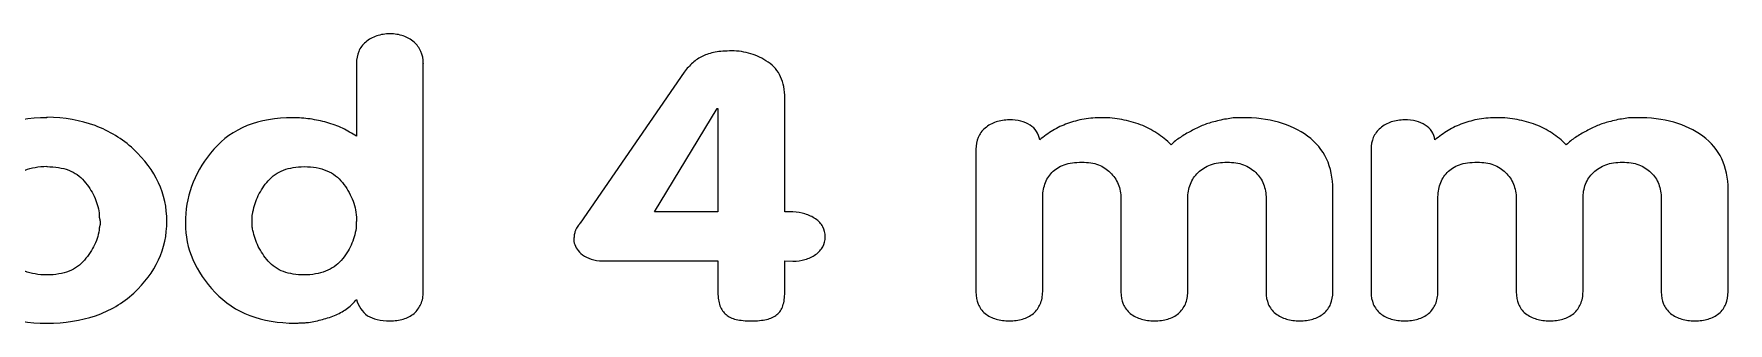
# Model space of a CAD drawing. Header units: millimetres. Extents: x -847 to 848, y -600 to 600.
# Drawn here: x 16.1 to 274.5, y -599.5 to -555.4 of the extents above; entities that cross this region are included whole.
import ezdxf

# ---------------------------------------------------------------- set-up
doc = ezdxf.new("R2010")
doc.units = ezdxf.units.MM
doc.header["$MEASUREMENT"] = 0

msp = doc.modelspace()

# ---------------------------------------------------------------- linework, layer by layer
at = {"color": 250, "lineweight": 5}
for points, knots in [([(75.4697, -559.8415), (75.4697, -559.8415), (75.4697, -594.7027), (75.4697, -594.7027), (75.4697, -594.7027), (75.4697, -595.4196), (75.3471, -596.0515), (75.1018, -596.5986), (75.1018, -596.5986), (74.8566, -597.1457), (74.5076, -597.6267), (74.0548, -598.0417), (74.0548, -598.0417), (73.5644, -598.419), (73.0173, -598.702), (72.4137, -598.8906), (72.4137, -598.8906), (71.81, -599.0792), (71.1309, -599.1736), (70.3763, -599.1736), (70.3763, -599.1736), (69.6595, -599.1736), (69.0181, -599.1075), (68.4522, -598.9755), (68.4522, -598.9755), (67.8862, -598.8434), (67.3958, -598.6454), (66.9807, -598.3813), (66.9807, -598.3813), (66.5657, -598.0794), (66.2167, -597.721), (65.9338, -597.306), (65.9338, -597.306), (65.6508, -596.891), (65.4339, -596.4194), (65.2829, -595.8912), (65.2829, -595.8912), (64.9057, -596.3816), (64.4529, -596.825), (63.9247, -597.2211), (63.9247, -597.2211), (63.3965, -597.6173), (62.8117, -597.9662), (62.1703, -598.2681), (62.1703, -598.2681), (61.4912, -598.5322), (60.8027, -598.7585), (60.1047, -598.9472), (60.1047, -598.9472), (59.4067, -599.1358), (58.6993, -599.2868), (57.9825, -599.3999), (57.9825, -599.3999), (57.907, -599.3999), (57.8221, -599.3999), (57.7278, -599.3999), (57.7278, -599.3999), (57.6335, -599.3999), (57.5486, -599.4188), (57.4731, -599.4565), (57.4731, -599.4565), (57.3977, -599.4565), (57.3128, -599.4565), (57.2185, -599.4565), (57.2185, -599.4565), (57.1241, -599.4565), (57.0204, -599.4565), (56.9072, -599.4565), (56.9072, -599.4565), (56.8317, -599.4565), (56.7469, -599.4565), (56.6525, -599.4565), (56.6525, -599.4565), (56.5582, -599.4565), (56.4733, -599.4754), (56.3979, -599.5131), (56.3979, -599.5131), (56.3224, -599.5131), (56.2469, -599.5131), (56.1715, -599.5131), (56.1715, -599.5131), (56.096, -599.5131), (56.0206, -599.5131), (55.9451, -599.5131), (55.9451, -599.5131), (53.3796, -599.5131), (51.0687, -599.1264), (49.0125, -598.353), (49.0125, -598.353), (46.9563, -597.5795), (45.1925, -596.4005), (43.7211, -594.8159), (43.7211, -594.8159), (42.2119, -593.2313), (41.0801, -591.5618), (40.3255, -589.8074), (40.3255, -589.8074), (39.5709, -588.0531), (39.1936, -586.2138), (39.1936, -584.2896), (39.1936, -584.2896), (39.1936, -584.2519), (39.1936, -584.2142), (39.1936, -584.1764), (39.1936, -584.1764), (39.1936, -584.1387), (39.1936, -584.101), (39.1936, -584.0633), (39.1936, -584.0633), (39.1936, -584.0633), (39.1936, -584.0444), (39.1936, -584.0067), (39.1936, -584.0067), (39.1936, -583.9689), (39.1936, -583.9312), (39.1936, -583.8935), (39.1936, -583.8935), (39.1936, -583.8558), (39.1936, -583.818), (39.1936, -583.7803), (39.1936, -583.7803), (39.1936, -583.7426), (39.1936, -583.7048), (39.1936, -583.6671), (39.1936, -583.6671), (39.1936, -583.6671), (39.1936, -583.6482), (39.1936, -583.6105), (39.1936, -583.6105), (39.1936, -583.5728), (39.1936, -583.5351), (39.1936, -583.4973), (39.1936, -583.4973), (39.2691, -581.5732), (39.6652, -579.7339), (40.3821, -577.9795), (40.3821, -577.9795), (41.0989, -576.2251), (42.1553, -574.5557), (43.5513, -572.9711), (43.5513, -572.9711), (44.9095, -571.3865), (46.5979, -570.1886), (48.6163, -569.3774), (48.6163, -569.3774), (50.6348, -568.5662), (52.9646, -568.1607), (55.6056, -568.1607), (55.6056, -568.1607), (56.4733, -568.1607), (57.3411, -568.2267), (58.2088, -568.3587), (58.2088, -568.3587), (59.0766, -568.4908), (59.9255, -568.67), (60.7555, -568.8964), (60.7555, -568.8964), (61.6233, -569.1227), (62.425, -569.4151), (63.1607, -569.7736), (63.1607, -569.7736), (63.8964, -570.132), (64.6038, -570.5376), (65.2829, -570.9903), (65.2829, -570.9903), (65.2829, -570.9903), (65.2829, -559.8415), (65.2829, -559.8415), (65.2829, -559.8415), (65.2829, -559.2001), (65.3961, -558.6059), (65.6225, -558.0588), (65.6225, -558.0588), (65.8489, -557.5118), (66.2073, -557.0307), (66.6978, -556.6157), (66.6978, -556.6157), (67.1882, -556.2007), (67.7447, -555.8894), (68.3673, -555.6819), (68.3673, -555.6819), (68.9898, -555.4744), (69.6595, -555.3707), (70.3763, -555.3707), (70.3763, -555.3707), (71.1309, -555.3707), (71.81, -555.4744), (72.4137, -555.6819), (72.4137, -555.6819), (73.0173, -555.8894), (73.5644, -556.2007), (74.0548, -556.6157), (74.0548, -556.6157), (74.5076, -557.0307), (74.8566, -557.5118), (75.1018, -558.0588), (75.1018, -558.0588), (75.3471, -558.6059), (75.4697, -559.219), (75.4697, -559.8981), (75.4697, -559.8981), (75.4697, -559.8981), (75.4697, -559.8415), (75.4697, -559.8415)], [0, 0, 0, 0, 0.01960784, 0.01960784, 0.01960784, 0.01960784, 0.03921569, 0.03921569, 0.03921569, 0.03921569, 0.05882353, 0.05882353, 0.05882353, 0.05882353, 0.07843137, 0.07843137, 0.07843137, 0.07843137, 0.09803922, 0.09803922, 0.09803922, 0.09803922, 0.11764706, 0.11764706, 0.11764706, 0.11764706, 0.1372549, 0.1372549, 0.1372549, 0.1372549, 0.15686275, 0.15686275, 0.15686275, 0.15686275, 0.17647059, 0.17647059, 0.17647059, 0.17647059, 0.19607843, 0.19607843, 0.19607843, 0.19607843, 0.21568627, 0.21568627, 0.21568627, 0.21568627, 0.23529412, 0.23529412, 0.23529412, 0.23529412, 0.25490196, 0.25490196, 0.25490196, 0.25490196, 0.2745098, 0.2745098, 0.2745098, 0.2745098, 0.29411765, 0.29411765, 0.29411765, 0.29411765, 0.31372549, 0.31372549, 0.31372549, 0.31372549, 0.33333333, 0.33333333, 0.33333333, 0.33333333, 0.35294118, 0.35294118, 0.35294118, 0.35294118, 0.37254902, 0.37254902, 0.37254902, 0.37254902, 0.39215686, 0.39215686, 0.39215686, 0.39215686, 0.41176471, 0.41176471, 0.41176471, 0.41176471, 0.43137255, 0.43137255, 0.43137255, 0.43137255, 0.45098039, 0.45098039, 0.45098039, 0.45098039, 0.47058824, 0.47058824, 0.47058824, 0.47058824, 0.49019608, 0.49019608, 0.49019608, 0.49019608, 0.50980392, 0.50980392, 0.50980392, 0.50980392, 0.52941176, 0.52941176, 0.52941176, 0.52941176, 0.54901961, 0.54901961, 0.54901961, 0.54901961, 0.56862745, 0.56862745, 0.56862745, 0.56862745, 0.58823529, 0.58823529, 0.58823529, 0.58823529, 0.60784314, 0.60784314, 0.60784314, 0.60784314, 0.62745098, 0.62745098, 0.62745098, 0.62745098, 0.64705882, 0.64705882, 0.64705882, 0.64705882, 0.66666667, 0.66666667, 0.66666667, 0.66666667, 0.68627451, 0.68627451, 0.68627451, 0.68627451, 0.70588235, 0.70588235, 0.70588235, 0.70588235, 0.7254902, 0.7254902, 0.7254902, 0.7254902, 0.74509804, 0.74509804, 0.74509804, 0.74509804, 0.76470588, 0.76470588, 0.76470588, 0.76470588, 0.78431373, 0.78431373, 0.78431373, 0.78431373, 0.80392157, 0.80392157, 0.80392157, 0.80392157, 0.82352941, 0.82352941, 0.82352941, 0.82352941, 0.84313725, 0.84313725, 0.84313725, 0.84313725, 0.8627451, 0.8627451, 0.8627451, 0.8627451, 0.88235294, 0.88235294, 0.88235294, 0.88235294, 0.90196078, 0.90196078, 0.90196078, 0.90196078, 0.92156863, 0.92156863, 0.92156863, 0.92156863, 0.94117647, 0.94117647, 0.94117647, 0.94117647, 0.96078431, 0.96078431, 0.96078431, 0.96078431, 0.98039216, 0.98039216, 0.98039216, 0.98039216, 1, 1, 1, 1]), ([(120.4044, -590.0055), (120.4044, -590.0055), (103.3699, -590.0055), (103.3699, -590.0055), (103.3699, -590.0055), (102.6531, -590.0432), (102.0211, -589.9961), (101.4741, -589.864), (101.4741, -589.864), (100.927, -589.732), (100.446, -589.5339), (100.031, -589.2698), (100.031, -589.2698), (99.6537, -589.0057), (99.3424, -588.7322), (99.0972, -588.4492), (99.0972, -588.4492), (98.8519, -588.1662), (98.6727, -587.855), (98.5595, -587.5154), (98.5595, -587.5154), (98.5218, -587.44), (98.4935, -587.3739), (98.4747, -587.3174), (98.4747, -587.3174), (98.4558, -587.2608), (98.4464, -587.1947), (98.4464, -587.1193), (98.4464, -587.1193), (98.4464, -587.0815), (98.4464, -587.0438), (98.4464, -587.0061), (98.4464, -587.0061), (98.4464, -586.9684), (98.4464, -586.9306), (98.4464, -586.8929), (98.4464, -586.8929), (98.4464, -586.8929), (98.4464, -586.874), (98.4464, -586.8363), (98.4464, -586.8363), (98.4464, -586.7986), (98.4464, -586.7609), (98.4464, -586.7231), (98.4464, -586.7231), (98.4464, -586.4968), (98.4652, -586.2704), (98.503, -586.044), (98.503, -586.044), (98.5407, -585.8176), (98.5784, -585.629), (98.6161, -585.4781), (98.6161, -585.4781), (98.6539, -585.4026), (98.6822, -585.346), (98.701, -585.3083), (98.701, -585.3083), (98.7199, -585.2706), (98.7482, -585.214), (98.7859, -585.1385), (98.7859, -585.1385), (98.8236, -585.0631), (98.8708, -584.9687), (98.9274, -584.8556), (98.9274, -584.8556), (98.984, -584.7424), (99.05, -584.6481), (99.1255, -584.5726), (99.1255, -584.5726), (99.1255, -584.5726), (99.1443, -584.5537), (99.1821, -584.516), (99.1821, -584.516), (99.2198, -584.4783), (99.2575, -584.4405), (99.2953, -584.4028), (99.2953, -584.4028), (99.2953, -584.3651), (99.3047, -584.3368), (99.3235, -584.3179), (99.3235, -584.3179), (99.3424, -584.2991), (99.3707, -584.2708), (99.4084, -584.233), (99.4084, -584.233), (99.4084, -584.233), (115.2544, -561.1997), (115.2544, -561.1997), (115.2544, -561.1997), (115.6695, -560.6715), (116.1033, -560.1999), (116.5561, -559.7849), (116.5561, -559.7849), (117.0088, -559.3699), (117.5182, -559.0303), (118.0841, -558.7662), (118.0841, -558.7662), (118.6123, -558.5021), (119.2442, -558.3041), (119.98, -558.172), (119.98, -558.172), (120.7157, -558.04), (121.5551, -557.9739), (122.4983, -557.9739), (122.4983, -557.9739), (123.517, -557.9739), (124.4885, -558.1154), (125.4129, -558.3984), (125.4129, -558.3984), (126.3372, -558.6813), (127.2144, -559.1058), (128.0444, -559.6717), (128.0444, -559.6717), (128.9122, -560.2376), (129.5536, -560.9828), (129.9686, -561.9071), (129.9686, -561.9071), (130.3836, -562.8315), (130.5911, -563.9351), (130.5911, -565.2178), (130.5911, -565.2178), (130.5911, -565.2178), (130.5911, -582.5353), (130.5911, -582.5353), (130.5911, -582.5353), (130.5911, -582.5353), (131.8362, -582.5353), (131.8362, -582.5353), (131.8362, -582.5353), (132.4776, -582.573), (133.0906, -582.6767), (133.6754, -582.8465), (133.6754, -582.8465), (134.2602, -583.0163), (134.7979, -583.271), (135.2883, -583.6105), (135.2883, -583.6105), (135.7788, -583.9501), (136.1467, -584.3462), (136.3919, -584.799), (136.3919, -584.799), (136.6371, -585.2517), (136.7598, -585.761), (136.7598, -586.327), (136.7598, -586.327), (136.7598, -586.8929), (136.6371, -587.4022), (136.3919, -587.855), (136.3919, -587.855), (136.1467, -588.3077), (135.7788, -588.7039), (135.2883, -589.0434), (135.2883, -589.0434), (134.7979, -589.383), (134.2602, -589.6377), (133.6754, -589.8074), (133.6754, -589.8074), (133.0906, -589.9772), (132.4776, -590.0621), (131.8362, -590.0621), (131.8362, -590.0621), (131.8362, -590.0621), (130.5911, -590.0055), (130.5911, -590.0055), (130.5911, -590.0055), (130.5911, -590.0055), (130.5911, -594.8159), (130.5911, -594.8159), (130.5911, -594.8159), (130.5911, -595.6082), (130.4968, -596.2873), (130.3082, -596.8533), (130.3082, -596.8533), (130.1195, -597.4192), (129.8177, -597.8719), (129.4027, -598.2115), (129.4027, -598.2115), (128.9877, -598.551), (128.4595, -598.7963), (127.8181, -598.9472), (127.8181, -598.9472), (127.1767, -599.0981), (126.4033, -599.1736), (125.4978, -599.1736), (125.4978, -599.1736), (124.5923, -599.1736), (123.8188, -599.0981), (123.1775, -598.9472), (123.1775, -598.9472), (122.5361, -598.7963), (122.0267, -598.551), (121.6494, -598.2115), (121.6494, -598.2115), (121.2344, -597.8719), (120.9232, -597.4192), (120.7157, -596.8533), (120.7157, -596.8533), (120.5082, -596.2873), (120.4044, -595.6271), (120.4044, -594.8725), (120.4044, -594.8725), (120.4044, -594.8725), (120.4044, -590.0055), (120.4044, -590.0055), (120.4044, -590.0055), (120.4044, -590.0055), (120.4044, -590.0055), (120.4044, -590.0055)], [0, 0, 0, 0, 0.01923077, 0.01923077, 0.01923077, 0.01923077, 0.03846154, 0.03846154, 0.03846154, 0.03846154, 0.05769231, 0.05769231, 0.05769231, 0.05769231, 0.07692308, 0.07692308, 0.07692308, 0.07692308, 0.09615385, 0.09615385, 0.09615385, 0.09615385, 0.11538462, 0.11538462, 0.11538462, 0.11538462, 0.13461538, 0.13461538, 0.13461538, 0.13461538, 0.15384615, 0.15384615, 0.15384615, 0.15384615, 0.17307692, 0.17307692, 0.17307692, 0.17307692, 0.19230769, 0.19230769, 0.19230769, 0.19230769, 0.21153846, 0.21153846, 0.21153846, 0.21153846, 0.23076923, 0.23076923, 0.23076923, 0.23076923, 0.25, 0.25, 0.25, 0.25, 0.26923077, 0.26923077, 0.26923077, 0.26923077, 0.28846154, 0.28846154, 0.28846154, 0.28846154, 0.30769231, 0.30769231, 0.30769231, 0.30769231, 0.32692308, 0.32692308, 0.32692308, 0.32692308, 0.34615385, 0.34615385, 0.34615385, 0.34615385, 0.36538462, 0.36538462, 0.36538462, 0.36538462, 0.38461538, 0.38461538, 0.38461538, 0.38461538, 0.40384615, 0.40384615, 0.40384615, 0.40384615, 0.42307692, 0.42307692, 0.42307692, 0.42307692, 0.44230769, 0.44230769, 0.44230769, 0.44230769, 0.46153846, 0.46153846, 0.46153846, 0.46153846, 0.48076923, 0.48076923, 0.48076923, 0.48076923, 0.5, 0.5, 0.5, 0.5, 0.51923077, 0.51923077, 0.51923077, 0.51923077, 0.53846154, 0.53846154, 0.53846154, 0.53846154, 0.55769231, 0.55769231, 0.55769231, 0.55769231, 0.57692308, 0.57692308, 0.57692308, 0.57692308, 0.59615385, 0.59615385, 0.59615385, 0.59615385, 0.61538462, 0.61538462, 0.61538462, 0.61538462, 0.63461538, 0.63461538, 0.63461538, 0.63461538, 0.65384615, 0.65384615, 0.65384615, 0.65384615, 0.67307692, 0.67307692, 0.67307692, 0.67307692, 0.69230769, 0.69230769, 0.69230769, 0.69230769, 0.71153846, 0.71153846, 0.71153846, 0.71153846, 0.73076923, 0.73076923, 0.73076923, 0.73076923, 0.75, 0.75, 0.75, 0.75, 0.76923077, 0.76923077, 0.76923077, 0.76923077, 0.78846154, 0.78846154, 0.78846154, 0.78846154, 0.80769231, 0.80769231, 0.80769231, 0.80769231, 0.82692308, 0.82692308, 0.82692308, 0.82692308, 0.84615385, 0.84615385, 0.84615385, 0.84615385, 0.86538462, 0.86538462, 0.86538462, 0.86538462, 0.88461538, 0.88461538, 0.88461538, 0.88461538, 0.90384615, 0.90384615, 0.90384615, 0.90384615, 0.92307692, 0.92307692, 0.92307692, 0.92307692, 0.94230769, 0.94230769, 0.94230769, 0.94230769, 0.96153846, 0.96153846, 0.96153846, 0.96153846, 0.98076923, 0.98076923, 0.98076923, 0.98076923, 1, 1, 1, 1]), ([(18.0844, -568.1041), (20.7632, -568.1418), (23.2061, -568.5662), (25.4132, -569.3774), (25.4132, -569.3774), (27.6203, -570.1886), (29.5728, -571.3865), (31.2706, -572.9711), (31.2706, -572.9711), (32.9684, -574.5557), (34.2417, -576.2629), (35.0906, -578.0927), (35.0906, -578.0927), (35.9395, -579.9225), (36.3639, -581.875), (36.3639, -583.9501), (36.3639, -583.9501), (36.3639, -586.0629), (35.9395, -588.0342), (35.0906, -589.864), (35.0906, -589.864), (34.2417, -591.6939), (32.9872, -593.3822), (31.3272, -594.9291), (31.3272, -594.9291), (29.6294, -596.476), (27.6769, -597.6267), (25.4698, -598.3813), (25.4698, -598.3813), (23.2627, -599.1358), (20.8009, -599.5131), (18.0844, -599.5131), (18.0844, -599.5131), (15.3302, -599.5131), (12.8496, -599.1358), (10.6425, -598.3813), (10.6425, -598.3813), (8.4353, -597.6267), (6.5018, -596.476), (4.8417, -594.9291), (4.8417, -594.9291), (3.1439, -593.3822), (1.8894, -591.6939), (1.0783, -589.864), (1.0783, -589.864), (0.2671, -588.0342), (-0.1385, -586.0629), (-0.1385, -583.9501), (-0.1385, -583.9501), (-0.1385, -581.875), (0.286, -579.9225), (1.1349, -578.0927), (1.1349, -578.0927), (1.9838, -576.2629), (3.2571, -574.5557), (4.9549, -572.9711), (4.9549, -572.9711), (6.6527, -571.3865), (8.5957, -570.1886), (10.784, -569.3774), (10.784, -569.3774), (12.9722, -568.5662), (15.4057, -568.1607), (18.0844, -568.1607), (18.0844, -568.1607), (18.0844, -568.1607), (18.0844, -568.1041), (18.0844, -568.1041)], [0, 0, 0, 0, 0.05882353, 0.05882353, 0.05882353, 0.05882353, 0.11764706, 0.11764706, 0.11764706, 0.11764706, 0.17647059, 0.17647059, 0.17647059, 0.17647059, 0.23529412, 0.23529412, 0.23529412, 0.23529412, 0.29411765, 0.29411765, 0.29411765, 0.29411765, 0.35294118, 0.35294118, 0.35294118, 0.35294118, 0.41176471, 0.41176471, 0.41176471, 0.41176471, 0.47058824, 0.47058824, 0.47058824, 0.47058824, 0.52941176, 0.52941176, 0.52941176, 0.52941176, 0.58823529, 0.58823529, 0.58823529, 0.58823529, 0.64705882, 0.64705882, 0.64705882, 0.64705882, 0.70588235, 0.70588235, 0.70588235, 0.70588235, 0.76470588, 0.76470588, 0.76470588, 0.76470588, 0.82352941, 0.82352941, 0.82352941, 0.82352941, 0.88235294, 0.88235294, 0.88235294, 0.88235294, 0.94117647, 0.94117647, 0.94117647, 0.94117647, 1, 1, 1, 1]), ([(120.4044, -582.5353), (120.4044, -582.5353), (120.4044, -566.7458), (120.4044, -566.7458), (120.4044, -566.7458), (120.4044, -566.7458), (120.2912, -566.7458), (120.2912, -566.7458), (120.2912, -566.7458), (120.2912, -566.7458), (110.727, -582.5353), (110.727, -582.5353), (110.727, -582.5353), (110.727, -582.5353), (120.4044, -582.5353), (120.4044, -582.5353), (120.4044, -582.5353), (120.4044, -582.5353), (120.4044, -582.5353), (120.4044, -582.5353)], [0, 0, 0, 0, 0.2, 0.2, 0.2, 0.2, 0.4, 0.4, 0.4, 0.4, 0.6, 0.6, 0.6, 0.6, 0.8, 0.8, 0.8, 0.8, 1, 1, 1, 1]), ([(159.7364, -594.7027), (159.7364, -594.7027), (159.7364, -572.9711), (159.7364, -572.9711), (159.7364, -572.9711), (159.7364, -572.3297), (159.8496, -571.7354), (160.076, -571.1884), (160.076, -571.1884), (160.3024, -570.6413), (160.6608, -570.1603), (161.1513, -569.7453), (161.1513, -569.7453), (161.6417, -569.3302), (162.1982, -569.019), (162.8208, -568.8115), (162.8208, -568.8115), (163.4433, -568.604), (164.113, -568.5002), (164.8298, -568.5002), (164.8298, -568.5002), (165.4712, -568.5002), (166.056, -568.5662), (166.5842, -568.6983), (166.5842, -568.6983), (167.1124, -568.8303), (167.584, -569.0284), (167.999, -569.2925), (167.999, -569.2925), (168.414, -569.5566), (168.7441, -569.8773), (168.9894, -570.2546), (168.9894, -570.2546), (169.2346, -570.6319), (169.395, -571.0658), (169.4704, -571.5562), (169.4704, -571.5562), (170.1118, -571.028), (170.7815, -570.547), (171.4795, -570.1131), (171.4795, -570.1131), (172.1774, -569.6792), (172.9226, -569.3302), (173.7149, -569.0661), (173.7149, -569.0661), (174.5072, -568.7643), (175.3466, -568.5379), (176.2333, -568.387), (176.2333, -568.387), (177.1199, -568.2361), (178.0348, -568.1607), (178.978, -568.1607), (178.978, -568.1607), (180.0344, -568.1607), (181.0437, -568.255), (182.0057, -568.4436), (182.0057, -568.4436), (182.9678, -568.6323), (183.9205, -568.8964), (184.8637, -569.2359), (184.8637, -569.2359), (185.7314, -569.5755), (186.552, -569.9999), (187.3255, -570.5093), (187.3255, -570.5093), (188.0989, -571.0186), (188.8252, -571.6128), (189.5043, -572.2919), (189.5043, -572.2919), (189.9193, -571.8769), (190.3909, -571.4996), (190.9191, -571.1601), (190.9191, -571.1601), (191.4473, -570.8205), (191.9944, -570.4998), (192.5603, -570.198), (192.5603, -570.198), (193.1262, -569.8962), (193.6922, -569.6226), (194.2581, -569.3774), (194.2581, -569.3774), (194.824, -569.1322), (195.4088, -568.9341), (196.0125, -568.7832), (196.0125, -568.7832), (196.3898, -568.7077), (196.7576, -568.6228), (197.116, -568.5285), (197.116, -568.5285), (197.4745, -568.4342), (197.8423, -568.3682), (198.2196, -568.3304), (198.2196, -568.3304), (198.5592, -568.255), (198.8987, -568.2078), (199.2383, -568.189), (199.2383, -568.189), (199.5778, -568.1701), (199.9174, -568.1607), (200.257, -568.1607), (200.257, -568.1607), (202.332, -568.1607), (204.209, -568.3965), (205.8879, -568.8681), (205.8879, -568.8681), (207.5669, -569.3397), (209.0477, -570.0471), (210.3305, -570.9903), (210.3305, -570.9903), (211.6133, -571.9335), (212.5753, -573.0842), (213.2167, -574.4425), (213.2167, -574.4425), (213.8581, -575.8007), (214.1788, -577.3664), (214.1788, -579.1397), (214.1788, -579.1397), (214.1788, -579.1397), (214.1788, -594.7027), (214.1788, -594.7027), (214.1788, -594.7027), (214.1788, -595.4196), (214.0656, -596.0515), (213.8393, -596.5986), (213.8393, -596.5986), (213.6129, -597.1457), (213.2545, -597.6267), (212.764, -598.0417), (212.764, -598.0417), (212.2735, -598.419), (211.7264, -598.702), (211.1228, -598.8906), (211.1228, -598.8906), (210.5191, -599.0792), (209.84, -599.1736), (209.0854, -599.1736), (209.0854, -599.1736), (208.3686, -599.1736), (207.7084, -599.0792), (207.1047, -598.8906), (207.1047, -598.8906), (206.501, -598.702), (205.9351, -598.419), (205.4069, -598.0417), (205.4069, -598.0417), (204.9164, -597.6267), (204.558, -597.1457), (204.3316, -596.5986), (204.3316, -596.5986), (204.1053, -596.0515), (203.9921, -595.4384), (203.9921, -594.7593), (203.9921, -594.7593), (203.9921, -594.7593), (203.9921, -580.4979), (203.9921, -580.4979), (203.9921, -580.4979), (203.9921, -579.7056), (203.86, -578.9699), (203.5959, -578.2908), (203.5959, -578.2908), (203.3318, -577.6117), (202.9357, -577.0269), (202.4075, -576.5364), (202.4075, -576.5364), (201.8793, -576.0082), (201.2568, -575.6121), (200.5399, -575.348), (200.5399, -575.348), (199.8231, -575.0839), (198.993, -574.9518), (198.0498, -574.9518), (198.0498, -574.9518), (197.1066, -574.9518), (196.2672, -575.0839), (195.5314, -575.348), (195.5314, -575.348), (194.7957, -575.6121), (194.1638, -576.0082), (193.6356, -576.5364), (193.6356, -576.5364), (193.1074, -577.0269), (192.7112, -577.6117), (192.4471, -578.2908), (192.4471, -578.2908), (192.183, -578.9699), (192.051, -579.7245), (192.051, -580.5545), (192.051, -580.5545), (192.051, -580.5545), (192.051, -594.7027), (192.051, -594.7027), (192.051, -594.7027), (192.051, -595.4196), (191.9284, -596.0515), (191.6831, -596.5986), (191.6831, -596.5986), (191.4379, -597.1457), (191.0889, -597.6267), (190.6362, -598.0417), (190.6362, -598.0417), (190.1457, -598.419), (189.5986, -598.702), (188.995, -598.8906), (188.995, -598.8906), (188.3913, -599.0792), (187.7122, -599.1736), (186.9576, -599.1736), (186.9576, -599.1736), (186.2408, -599.1736), (185.5805, -599.0792), (184.9769, -598.8906), (184.9769, -598.8906), (184.3732, -598.702), (183.8073, -598.419), (183.2791, -598.0417), (183.2791, -598.0417), (182.7886, -597.6267), (182.4302, -597.1457), (182.2038, -596.5986), (182.2038, -596.5986), (181.9774, -596.0515), (181.8643, -595.4384), (181.8643, -594.7593), (181.8643, -594.7593), (181.8643, -594.7593), (181.8643, -580.4979), (181.8643, -580.4979), (181.8643, -580.4979), (181.8643, -579.7056), (181.7228, -578.9699), (181.4398, -578.2908), (181.4398, -578.2908), (181.1569, -577.6117), (180.7513, -577.0269), (180.2231, -576.5364), (180.2231, -576.5364), (179.7326, -576.0082), (179.1289, -575.6121), (178.4121, -575.348), (178.4121, -575.348), (177.6953, -575.0839), (176.8652, -574.9518), (175.922, -574.9518), (175.922, -574.9518), (174.8656, -574.9518), (173.9601, -575.0839), (173.2055, -575.348), (173.2055, -575.348), (172.451, -575.6121), (171.8285, -576.0082), (171.338, -576.5364), (171.338, -576.5364), (170.8475, -577.0269), (170.4891, -577.6117), (170.2627, -578.2908), (170.2627, -578.2908), (170.0363, -578.9699), (169.9232, -579.7245), (169.9232, -580.5545), (169.9232, -580.5545), (169.9232, -580.5545), (169.9232, -594.7027), (169.9232, -594.7027), (169.9232, -594.7027), (169.9232, -595.4196), (169.8005, -596.0515), (169.5553, -596.5986), (169.5553, -596.5986), (169.3101, -597.1457), (168.9611, -597.6267), (168.5083, -598.0417), (168.5083, -598.0417), (168.0179, -598.419), (167.4708, -598.702), (166.8671, -598.8906), (166.8671, -598.8906), (166.2635, -599.0792), (165.5844, -599.1736), (164.8298, -599.1736), (164.8298, -599.1736), (164.113, -599.1736), (163.4433, -599.0792), (162.8208, -598.8906), (162.8208, -598.8906), (162.1982, -598.702), (161.6417, -598.419), (161.1513, -598.0417), (161.1513, -598.0417), (160.6608, -597.6267), (160.3024, -597.1457), (160.076, -596.5986), (160.076, -596.5986), (159.8496, -596.0515), (159.7364, -595.4384), (159.7364, -594.7593), (159.7364, -594.7593), (159.7364, -594.7593), (159.7364, -594.7027), (159.7364, -594.7027)], [0, 0, 0, 0, 0.01333333, 0.01333333, 0.01333333, 0.01333333, 0.02666667, 0.02666667, 0.02666667, 0.02666667, 0.04, 0.04, 0.04, 0.04, 0.05333333, 0.05333333, 0.05333333, 0.05333333, 0.06666667, 0.06666667, 0.06666667, 0.06666667, 0.08, 0.08, 0.08, 0.08, 0.09333333, 0.09333333, 0.09333333, 0.09333333, 0.10666667, 0.10666667, 0.10666667, 0.10666667, 0.12, 0.12, 0.12, 0.12, 0.13333333, 0.13333333, 0.13333333, 0.13333333, 0.14666667, 0.14666667, 0.14666667, 0.14666667, 0.16, 0.16, 0.16, 0.16, 0.17333333, 0.17333333, 0.17333333, 0.17333333, 0.18666667, 0.18666667, 0.18666667, 0.18666667, 0.2, 0.2, 0.2, 0.2, 0.21333333, 0.21333333, 0.21333333, 0.21333333, 0.22666667, 0.22666667, 0.22666667, 0.22666667, 0.24, 0.24, 0.24, 0.24, 0.25333333, 0.25333333, 0.25333333, 0.25333333, 0.26666667, 0.26666667, 0.26666667, 0.26666667, 0.28, 0.28, 0.28, 0.28, 0.29333333, 0.29333333, 0.29333333, 0.29333333, 0.30666667, 0.30666667, 0.30666667, 0.30666667, 0.32, 0.32, 0.32, 0.32, 0.33333333, 0.33333333, 0.33333333, 0.33333333, 0.34666667, 0.34666667, 0.34666667, 0.34666667, 0.36, 0.36, 0.36, 0.36, 0.37333333, 0.37333333, 0.37333333, 0.37333333, 0.38666667, 0.38666667, 0.38666667, 0.38666667, 0.4, 0.4, 0.4, 0.4, 0.41333333, 0.41333333, 0.41333333, 0.41333333, 0.42666667, 0.42666667, 0.42666667, 0.42666667, 0.44, 0.44, 0.44, 0.44, 0.45333333, 0.45333333, 0.45333333, 0.45333333, 0.46666667, 0.46666667, 0.46666667, 0.46666667, 0.48, 0.48, 0.48, 0.48, 0.49333333, 0.49333333, 0.49333333, 0.49333333, 0.50666667, 0.50666667, 0.50666667, 0.50666667, 0.52, 0.52, 0.52, 0.52, 0.53333333, 0.53333333, 0.53333333, 0.53333333, 0.54666667, 0.54666667, 0.54666667, 0.54666667, 0.56, 0.56, 0.56, 0.56, 0.57333333, 0.57333333, 0.57333333, 0.57333333, 0.58666667, 0.58666667, 0.58666667, 0.58666667, 0.6, 0.6, 0.6, 0.6, 0.61333333, 0.61333333, 0.61333333, 0.61333333, 0.62666667, 0.62666667, 0.62666667, 0.62666667, 0.64, 0.64, 0.64, 0.64, 0.65333333, 0.65333333, 0.65333333, 0.65333333, 0.66666667, 0.66666667, 0.66666667, 0.66666667, 0.68, 0.68, 0.68, 0.68, 0.69333333, 0.69333333, 0.69333333, 0.69333333, 0.70666667, 0.70666667, 0.70666667, 0.70666667, 0.72, 0.72, 0.72, 0.72, 0.73333333, 0.73333333, 0.73333333, 0.73333333, 0.74666667, 0.74666667, 0.74666667, 0.74666667, 0.76, 0.76, 0.76, 0.76, 0.77333333, 0.77333333, 0.77333333, 0.77333333, 0.78666667, 0.78666667, 0.78666667, 0.78666667, 0.8, 0.8, 0.8, 0.8, 0.81333333, 0.81333333, 0.81333333, 0.81333333, 0.82666667, 0.82666667, 0.82666667, 0.82666667, 0.84, 0.84, 0.84, 0.84, 0.85333333, 0.85333333, 0.85333333, 0.85333333, 0.86666667, 0.86666667, 0.86666667, 0.86666667, 0.88, 0.88, 0.88, 0.88, 0.89333333, 0.89333333, 0.89333333, 0.89333333, 0.90666667, 0.90666667, 0.90666667, 0.90666667, 0.92, 0.92, 0.92, 0.92, 0.93333333, 0.93333333, 0.93333333, 0.93333333, 0.94666667, 0.94666667, 0.94666667, 0.94666667, 0.96, 0.96, 0.96, 0.96, 0.97333333, 0.97333333, 0.97333333, 0.97333333, 0.98666667, 0.98666667, 0.98666667, 0.98666667, 1, 1, 1, 1]), ([(220.0078, -594.7027), (220.0078, -594.7027), (220.0078, -572.9711), (220.0078, -572.9711), (220.0078, -572.9711), (220.0078, -572.3297), (220.121, -571.7354), (220.3474, -571.1884), (220.3474, -571.1884), (220.5738, -570.6413), (220.9322, -570.1603), (221.4227, -569.7453), (221.4227, -569.7453), (221.9131, -569.3302), (222.4696, -569.019), (223.0922, -568.8115), (223.0922, -568.8115), (223.7147, -568.604), (224.3844, -568.5002), (225.1012, -568.5002), (225.1012, -568.5002), (225.7426, -568.5002), (226.3274, -568.5662), (226.8556, -568.6983), (226.8556, -568.6983), (227.3838, -568.8303), (227.8554, -569.0284), (228.2704, -569.2925), (228.2704, -569.2925), (228.6854, -569.5566), (229.0155, -569.8773), (229.2608, -570.2546), (229.2608, -570.2546), (229.506, -570.6319), (229.6664, -571.0658), (229.7418, -571.5562), (229.7418, -571.5562), (230.3832, -571.028), (231.0529, -570.547), (231.7509, -570.1131), (231.7509, -570.1131), (232.4488, -569.6792), (233.194, -569.3302), (233.9863, -569.0661), (233.9863, -569.0661), (234.7786, -568.7643), (235.618, -568.5379), (236.5047, -568.387), (236.5047, -568.387), (237.3913, -568.2361), (238.3062, -568.1607), (239.2494, -568.1607), (239.2494, -568.1607), (240.3058, -568.1607), (241.3151, -568.255), (242.2771, -568.4436), (242.2771, -568.4436), (243.2392, -568.6323), (244.1919, -568.8964), (245.1351, -569.2359), (245.1351, -569.2359), (246.0028, -569.5755), (246.8234, -569.9999), (247.5969, -570.5093), (247.5969, -570.5093), (248.3703, -571.0186), (249.0966, -571.6128), (249.7757, -572.2919), (249.7757, -572.2919), (250.1907, -571.8769), (250.6623, -571.4996), (251.1905, -571.1601), (251.1905, -571.1601), (251.7187, -570.8205), (252.2658, -570.4998), (252.8317, -570.198), (252.8317, -570.198), (253.3976, -569.8962), (253.9636, -569.6226), (254.5295, -569.3774), (254.5295, -569.3774), (255.0954, -569.1322), (255.6802, -568.9341), (256.2839, -568.7832), (256.2839, -568.7832), (256.6612, -568.7077), (257.029, -568.6228), (257.3874, -568.5285), (257.3874, -568.5285), (257.7459, -568.4342), (258.1137, -568.3682), (258.491, -568.3304), (258.491, -568.3304), (258.8306, -568.255), (259.1701, -568.2078), (259.5097, -568.189), (259.5097, -568.189), (259.8492, -568.1701), (260.1888, -568.1607), (260.5284, -568.1607), (260.5284, -568.1607), (262.6034, -568.1607), (264.4804, -568.3965), (266.1593, -568.8681), (266.1593, -568.8681), (267.8383, -569.3397), (269.3191, -570.0471), (270.6019, -570.9903), (270.6019, -570.9903), (271.8847, -571.9335), (272.8467, -573.0842), (273.4881, -574.4425), (273.4881, -574.4425), (274.1295, -575.8007), (274.4502, -577.3664), (274.4502, -579.1397), (274.4502, -579.1397), (274.4502, -579.1397), (274.4502, -594.7027), (274.4502, -594.7027), (274.4502, -594.7027), (274.4502, -595.4196), (274.337, -596.0515), (274.1107, -596.5986), (274.1107, -596.5986), (273.8843, -597.1457), (273.5259, -597.6267), (273.0354, -598.0417), (273.0354, -598.0417), (272.5449, -598.419), (271.9978, -598.702), (271.3942, -598.8906), (271.3942, -598.8906), (270.7905, -599.0792), (270.1114, -599.1736), (269.3568, -599.1736), (269.3568, -599.1736), (268.64, -599.1736), (267.9798, -599.0792), (267.3761, -598.8906), (267.3761, -598.8906), (266.7724, -598.702), (266.2065, -598.419), (265.6783, -598.0417), (265.6783, -598.0417), (265.1878, -597.6267), (264.8294, -597.1457), (264.603, -596.5986), (264.603, -596.5986), (264.3767, -596.0515), (264.2635, -595.4384), (264.2635, -594.7593), (264.2635, -594.7593), (264.2635, -594.7593), (264.2635, -580.4979), (264.2635, -580.4979), (264.2635, -580.4979), (264.2635, -579.7056), (264.1314, -578.9699), (263.8673, -578.2908), (263.8673, -578.2908), (263.6032, -577.6117), (263.2071, -577.0269), (262.6789, -576.5364), (262.6789, -576.5364), (262.1507, -576.0082), (261.5282, -575.6121), (260.8113, -575.348), (260.8113, -575.348), (260.0945, -575.0839), (259.2644, -574.9518), (258.3212, -574.9518), (258.3212, -574.9518), (257.378, -574.9518), (256.5386, -575.0839), (255.8028, -575.348), (255.8028, -575.348), (255.0671, -575.6121), (254.4352, -576.0082), (253.907, -576.5364), (253.907, -576.5364), (253.3788, -577.0269), (252.9826, -577.6117), (252.7185, -578.2908), (252.7185, -578.2908), (252.4544, -578.9699), (252.3224, -579.7245), (252.3224, -580.5545), (252.3224, -580.5545), (252.3224, -580.5545), (252.3224, -594.7027), (252.3224, -594.7027), (252.3224, -594.7027), (252.3224, -595.4196), (252.1998, -596.0515), (251.9545, -596.5986), (251.9545, -596.5986), (251.7093, -597.1457), (251.3603, -597.6267), (250.9076, -598.0417), (250.9076, -598.0417), (250.4171, -598.419), (249.87, -598.702), (249.2664, -598.8906), (249.2664, -598.8906), (248.6627, -599.0792), (247.9836, -599.1736), (247.229, -599.1736), (247.229, -599.1736), (246.5122, -599.1736), (245.8519, -599.0792), (245.2483, -598.8906), (245.2483, -598.8906), (244.6446, -598.702), (244.0787, -598.419), (243.5505, -598.0417), (243.5505, -598.0417), (243.06, -597.6267), (242.7016, -597.1457), (242.4752, -596.5986), (242.4752, -596.5986), (242.2488, -596.0515), (242.1357, -595.4384), (242.1357, -594.7593), (242.1357, -594.7593), (242.1357, -594.7593), (242.1357, -580.4979), (242.1357, -580.4979), (242.1357, -580.4979), (242.1357, -579.7056), (241.9942, -578.9699), (241.7112, -578.2908), (241.7112, -578.2908), (241.4283, -577.6117), (241.0227, -577.0269), (240.4945, -576.5364), (240.4945, -576.5364), (240.004, -576.0082), (239.4003, -575.6121), (238.6835, -575.348), (238.6835, -575.348), (237.9667, -575.0839), (237.1366, -574.9518), (236.1934, -574.9518), (236.1934, -574.9518), (235.137, -574.9518), (234.2315, -575.0839), (233.4769, -575.348), (233.4769, -575.348), (232.7224, -575.6121), (232.0999, -576.0082), (231.6094, -576.5364), (231.6094, -576.5364), (231.1189, -577.0269), (230.7605, -577.6117), (230.5341, -578.2908), (230.5341, -578.2908), (230.3077, -578.9699), (230.1946, -579.7245), (230.1946, -580.5545), (230.1946, -580.5545), (230.1946, -580.5545), (230.1946, -594.7027), (230.1946, -594.7027), (230.1946, -594.7027), (230.1946, -595.4196), (230.0719, -596.0515), (229.8267, -596.5986), (229.8267, -596.5986), (229.5815, -597.1457), (229.2325, -597.6267), (228.7797, -598.0417), (228.7797, -598.0417), (228.2893, -598.419), (227.7422, -598.702), (227.1385, -598.8906), (227.1385, -598.8906), (226.5349, -599.0792), (225.8558, -599.1736), (225.1012, -599.1736), (225.1012, -599.1736), (224.3844, -599.1736), (223.7147, -599.0792), (223.0922, -598.8906), (223.0922, -598.8906), (222.4696, -598.702), (221.9131, -598.419), (221.4227, -598.0417), (221.4227, -598.0417), (220.9322, -597.6267), (220.5738, -597.1457), (220.3474, -596.5986), (220.3474, -596.5986), (220.121, -596.0515), (220.0078, -595.4384), (220.0078, -594.7593), (220.0078, -594.7593), (220.0078, -594.7593), (220.0078, -594.7027), (220.0078, -594.7027)], [0, 0, 0, 0, 0.01333333, 0.01333333, 0.01333333, 0.01333333, 0.02666667, 0.02666667, 0.02666667, 0.02666667, 0.04, 0.04, 0.04, 0.04, 0.05333333, 0.05333333, 0.05333333, 0.05333333, 0.06666667, 0.06666667, 0.06666667, 0.06666667, 0.08, 0.08, 0.08, 0.08, 0.09333333, 0.09333333, 0.09333333, 0.09333333, 0.10666667, 0.10666667, 0.10666667, 0.10666667, 0.12, 0.12, 0.12, 0.12, 0.13333333, 0.13333333, 0.13333333, 0.13333333, 0.14666667, 0.14666667, 0.14666667, 0.14666667, 0.16, 0.16, 0.16, 0.16, 0.17333333, 0.17333333, 0.17333333, 0.17333333, 0.18666667, 0.18666667, 0.18666667, 0.18666667, 0.2, 0.2, 0.2, 0.2, 0.21333333, 0.21333333, 0.21333333, 0.21333333, 0.22666667, 0.22666667, 0.22666667, 0.22666667, 0.24, 0.24, 0.24, 0.24, 0.25333333, 0.25333333, 0.25333333, 0.25333333, 0.26666667, 0.26666667, 0.26666667, 0.26666667, 0.28, 0.28, 0.28, 0.28, 0.29333333, 0.29333333, 0.29333333, 0.29333333, 0.30666667, 0.30666667, 0.30666667, 0.30666667, 0.32, 0.32, 0.32, 0.32, 0.33333333, 0.33333333, 0.33333333, 0.33333333, 0.34666667, 0.34666667, 0.34666667, 0.34666667, 0.36, 0.36, 0.36, 0.36, 0.37333333, 0.37333333, 0.37333333, 0.37333333, 0.38666667, 0.38666667, 0.38666667, 0.38666667, 0.4, 0.4, 0.4, 0.4, 0.41333333, 0.41333333, 0.41333333, 0.41333333, 0.42666667, 0.42666667, 0.42666667, 0.42666667, 0.44, 0.44, 0.44, 0.44, 0.45333333, 0.45333333, 0.45333333, 0.45333333, 0.46666667, 0.46666667, 0.46666667, 0.46666667, 0.48, 0.48, 0.48, 0.48, 0.49333333, 0.49333333, 0.49333333, 0.49333333, 0.50666667, 0.50666667, 0.50666667, 0.50666667, 0.52, 0.52, 0.52, 0.52, 0.53333333, 0.53333333, 0.53333333, 0.53333333, 0.54666667, 0.54666667, 0.54666667, 0.54666667, 0.56, 0.56, 0.56, 0.56, 0.57333333, 0.57333333, 0.57333333, 0.57333333, 0.58666667, 0.58666667, 0.58666667, 0.58666667, 0.6, 0.6, 0.6, 0.6, 0.61333333, 0.61333333, 0.61333333, 0.61333333, 0.62666667, 0.62666667, 0.62666667, 0.62666667, 0.64, 0.64, 0.64, 0.64, 0.65333333, 0.65333333, 0.65333333, 0.65333333, 0.66666667, 0.66666667, 0.66666667, 0.66666667, 0.68, 0.68, 0.68, 0.68, 0.69333333, 0.69333333, 0.69333333, 0.69333333, 0.70666667, 0.70666667, 0.70666667, 0.70666667, 0.72, 0.72, 0.72, 0.72, 0.73333333, 0.73333333, 0.73333333, 0.73333333, 0.74666667, 0.74666667, 0.74666667, 0.74666667, 0.76, 0.76, 0.76, 0.76, 0.77333333, 0.77333333, 0.77333333, 0.77333333, 0.78666667, 0.78666667, 0.78666667, 0.78666667, 0.8, 0.8, 0.8, 0.8, 0.81333333, 0.81333333, 0.81333333, 0.81333333, 0.82666667, 0.82666667, 0.82666667, 0.82666667, 0.84, 0.84, 0.84, 0.84, 0.85333333, 0.85333333, 0.85333333, 0.85333333, 0.86666667, 0.86666667, 0.86666667, 0.86666667, 0.88, 0.88, 0.88, 0.88, 0.89333333, 0.89333333, 0.89333333, 0.89333333, 0.90666667, 0.90666667, 0.90666667, 0.90666667, 0.92, 0.92, 0.92, 0.92, 0.93333333, 0.93333333, 0.93333333, 0.93333333, 0.94666667, 0.94666667, 0.94666667, 0.94666667, 0.96, 0.96, 0.96, 0.96, 0.97333333, 0.97333333, 0.97333333, 0.97333333, 0.98666667, 0.98666667, 0.98666667, 0.98666667, 1, 1, 1, 1]), ([(18.0844, -575.5743), (16.8017, -575.6121), (15.6887, -575.8101), (14.7455, -576.1686), (14.7455, -576.1686), (13.8022, -576.527), (13.0099, -577.0835), (12.3686, -577.838), (12.3686, -577.838), (11.7272, -578.5549), (11.2178, -579.3283), (10.8405, -580.1583), (10.8405, -580.1583), (10.4633, -580.9884), (10.218, -581.8373), (10.1048, -582.705), (10.1048, -582.705), (10.1048, -582.7428), (10.1048, -582.7899), (10.1048, -582.8465), (10.1048, -582.8465), (10.1048, -582.9031), (10.1048, -582.9691), (10.1048, -583.0446), (10.1048, -583.0446), (10.0671, -583.0823), (10.0482, -583.1295), (10.0482, -583.1861), (10.0482, -583.1861), (10.0482, -583.2427), (10.0482, -583.3087), (10.0482, -583.3841), (10.0482, -583.3841), (10.0482, -583.4973), (10.0482, -583.6011), (10.0482, -583.6954), (10.0482, -583.6954), (10.0482, -583.7897), (10.0482, -583.8746), (10.0482, -583.9501), (10.0482, -583.9501), (10.0482, -584.0255), (10.0482, -584.1104), (10.0482, -584.2047), (10.0482, -584.2047), (10.0482, -584.2991), (10.0482, -584.384), (10.0482, -584.4594), (10.0482, -584.4594), (10.0482, -584.5349), (10.0482, -584.6198), (10.0482, -584.7141), (10.0482, -584.7141), (10.0482, -584.8084), (10.0671, -584.8933), (10.1048, -584.9687), (10.1048, -584.9687), (10.1803, -585.8742), (10.4067, -586.7326), (10.784, -587.5437), (10.784, -587.5437), (11.1612, -588.3549), (11.6706, -589.1378), (12.312, -589.8923), (12.312, -589.8923), (12.9533, -590.6469), (13.7551, -591.2128), (14.7172, -591.5901), (14.7172, -591.5901), (15.6792, -591.9674), (16.8017, -592.156), (18.0844, -592.156), (18.0844, -592.156), (19.3672, -592.156), (20.4896, -591.9674), (21.4517, -591.5901), (21.4517, -591.5901), (22.4138, -591.2128), (23.1967, -590.6469), (23.8003, -589.8923), (23.8003, -589.8923), (24.4417, -589.1378), (24.9605, -588.3549), (25.3566, -587.5437), (25.3566, -587.5437), (25.7528, -586.7326), (25.9886, -585.8742), (26.064, -584.9687), (26.064, -584.9687), (26.064, -584.931), (26.0735, -584.8933), (26.0923, -584.8556), (26.0923, -584.8556), (26.1112, -584.8178), (26.1206, -584.7612), (26.1206, -584.6858), (26.1206, -584.6858), (26.1206, -584.6481), (26.1301, -584.6103), (26.1489, -584.5726), (26.1489, -584.5726), (26.1678, -584.5349), (26.1772, -584.4971), (26.1772, -584.4594), (26.1772, -584.4594), (26.1772, -584.384), (26.1772, -584.2991), (26.1772, -584.2047), (26.1772, -584.2047), (26.1772, -584.1104), (26.1772, -584.0255), (26.1772, -583.9501), (26.1772, -583.9501), (26.1772, -583.9123), (26.1678, -583.8746), (26.1489, -583.8369), (26.1489, -583.8369), (26.1301, -583.7992), (26.1206, -583.7426), (26.1206, -583.6671), (26.1206, -583.6671), (26.1206, -583.6294), (26.1112, -583.5822), (26.0923, -583.5256), (26.0923, -583.5256), (26.0735, -583.469), (26.064, -583.4219), (26.064, -583.3841), (26.064, -583.3841), (26.064, -583.271), (26.064, -583.1578), (26.064, -583.0446), (26.064, -583.0446), (26.064, -582.9314), (26.064, -582.8182), (26.064, -582.705), (26.064, -582.705), (25.9131, -581.8373), (25.649, -580.9884), (25.2717, -580.1583), (25.2717, -580.1583), (24.8944, -579.3283), (24.3851, -578.5549), (23.7437, -577.838), (23.7437, -577.838), (23.1401, -577.0835), (22.3572, -576.527), (21.3951, -576.1686), (21.3951, -576.1686), (20.433, -575.8101), (19.3295, -575.6309), (18.0844, -575.6309), (18.0844, -575.6309), (18.0844, -575.6309), (18.0844, -575.5743), (18.0844, -575.5743)], [0, 0, 0, 0, 0.02564103, 0.02564103, 0.02564103, 0.02564103, 0.05128205, 0.05128205, 0.05128205, 0.05128205, 0.07692308, 0.07692308, 0.07692308, 0.07692308, 0.1025641, 0.1025641, 0.1025641, 0.1025641, 0.12820513, 0.12820513, 0.12820513, 0.12820513, 0.15384615, 0.15384615, 0.15384615, 0.15384615, 0.17948718, 0.17948718, 0.17948718, 0.17948718, 0.20512821, 0.20512821, 0.20512821, 0.20512821, 0.23076923, 0.23076923, 0.23076923, 0.23076923, 0.25641026, 0.25641026, 0.25641026, 0.25641026, 0.28205128, 0.28205128, 0.28205128, 0.28205128, 0.30769231, 0.30769231, 0.30769231, 0.30769231, 0.33333333, 0.33333333, 0.33333333, 0.33333333, 0.35897436, 0.35897436, 0.35897436, 0.35897436, 0.38461538, 0.38461538, 0.38461538, 0.38461538, 0.41025641, 0.41025641, 0.41025641, 0.41025641, 0.43589744, 0.43589744, 0.43589744, 0.43589744, 0.46153846, 0.46153846, 0.46153846, 0.46153846, 0.48717949, 0.48717949, 0.48717949, 0.48717949, 0.51282051, 0.51282051, 0.51282051, 0.51282051, 0.53846154, 0.53846154, 0.53846154, 0.53846154, 0.56410256, 0.56410256, 0.56410256, 0.56410256, 0.58974359, 0.58974359, 0.58974359, 0.58974359, 0.61538462, 0.61538462, 0.61538462, 0.61538462, 0.64102564, 0.64102564, 0.64102564, 0.64102564, 0.66666667, 0.66666667, 0.66666667, 0.66666667, 0.69230769, 0.69230769, 0.69230769, 0.69230769, 0.71794872, 0.71794872, 0.71794872, 0.71794872, 0.74358974, 0.74358974, 0.74358974, 0.74358974, 0.76923077, 0.76923077, 0.76923077, 0.76923077, 0.79487179, 0.79487179, 0.79487179, 0.79487179, 0.82051282, 0.82051282, 0.82051282, 0.82051282, 0.84615385, 0.84615385, 0.84615385, 0.84615385, 0.87179487, 0.87179487, 0.87179487, 0.87179487, 0.8974359, 0.8974359, 0.8974359, 0.8974359, 0.92307692, 0.92307692, 0.92307692, 0.92307692, 0.94871795, 0.94871795, 0.94871795, 0.94871795, 0.97435897, 0.97435897, 0.97435897, 0.97435897, 1, 1, 1, 1]), ([(65.2829, -583.6105), (65.2829, -583.6105), (65.2829, -583.6105), (65.2829, -583.6105), (65.2829, -583.6105), (65.2829, -583.6105), (65.2829, -583.5917), (65.2829, -583.5539), (65.2829, -583.5539), (65.2829, -583.5162), (65.2829, -583.4785), (65.2829, -583.4407), (65.2829, -583.4407), (65.2829, -583.403), (65.2829, -583.3653), (65.2829, -583.3276), (65.2829, -583.3276), (65.2075, -582.3466), (64.9906, -581.4223), (64.6321, -580.5545), (64.6321, -580.5545), (64.2737, -579.6867), (63.7738, -578.8567), (63.1324, -578.0644), (63.1324, -578.0644), (62.5288, -577.2721), (61.7365, -576.6685), (60.7555, -576.2534), (60.7555, -576.2534), (59.7746, -575.8384), (58.6239, -575.6309), (57.3034, -575.6309), (57.3034, -575.6309), (56.1338, -575.6309), (55.0868, -575.8101), (54.1624, -576.1686), (54.1624, -576.1686), (53.2381, -576.527), (52.4552, -577.0646), (51.8138, -577.7814), (51.8138, -577.7814), (51.2102, -578.4983), (50.7103, -579.2529), (50.3141, -580.0452), (50.3141, -580.0452), (49.918, -580.8375), (49.6444, -581.6675), (49.4935, -582.5353), (49.4935, -582.5353), (49.4935, -582.573), (49.4841, -582.6296), (49.4652, -582.705), (49.4652, -582.705), (49.4464, -582.7805), (49.4369, -582.8371), (49.4369, -582.8748), (49.4369, -582.8748), (49.3992, -582.9503), (49.3803, -583.0163), (49.3803, -583.0729), (49.3803, -583.0729), (49.3803, -583.1295), (49.3803, -583.1955), (49.3803, -583.271), (49.3803, -583.271), (49.3803, -583.3841), (49.3803, -583.4973), (49.3803, -583.6105), (49.3803, -583.6105), (49.3803, -583.7237), (49.3803, -583.8369), (49.3803, -583.9501), (49.3803, -583.9501), (49.3803, -583.9878), (49.3803, -584.0444), (49.3803, -584.1199), (49.3803, -584.1199), (49.3803, -584.1953), (49.3803, -584.2519), (49.3803, -584.2896), (49.3803, -584.2896), (49.3803, -584.3651), (49.3803, -584.4311), (49.3803, -584.4877), (49.3803, -584.4877), (49.3803, -584.5443), (49.3803, -584.6103), (49.3803, -584.6858), (49.3803, -584.6858), (49.3803, -584.799), (49.3898, -584.9122), (49.4086, -585.0253), (49.4086, -585.0253), (49.4275, -585.1385), (49.4558, -585.2517), (49.4935, -585.3649), (49.4935, -585.3649), (49.6444, -586.1949), (49.918, -587.0061), (50.3141, -587.7984), (50.3141, -587.7984), (50.7103, -588.5907), (51.2102, -589.3453), (51.8138, -590.0621), (51.8138, -590.0621), (52.4552, -590.779), (53.2381, -591.3072), (54.1624, -591.6467), (54.1624, -591.6467), (55.0868, -591.9863), (56.1338, -592.156), (57.3034, -592.156), (57.3034, -592.156), (58.5107, -592.156), (59.5954, -591.9674), (60.5574, -591.5901), (60.5574, -591.5901), (61.5195, -591.2128), (62.3213, -590.6658), (62.9626, -589.9489), (62.9626, -589.9489), (63.604, -589.1943), (64.1039, -588.4115), (64.4624, -587.6003), (64.4624, -587.6003), (64.8208, -586.7892), (65.0754, -585.9308), (65.2264, -585.0253), (65.2264, -585.0253), (65.2264, -584.9122), (65.2264, -584.799), (65.2264, -584.6858), (65.2264, -584.6858), (65.2264, -584.5726), (65.2264, -584.4594), (65.2264, -584.3462), (65.2264, -584.3462), (65.2264, -584.2708), (65.2264, -584.2047), (65.2264, -584.1481), (65.2264, -584.1481), (65.2264, -584.0916), (65.2452, -584.0444), (65.2829, -584.0067), (65.2829, -584.0067), (65.2829, -583.9312), (65.2829, -583.8652), (65.2829, -583.8086), (65.2829, -583.8086), (65.2829, -583.752), (65.2829, -583.7048), (65.2829, -583.6671), (65.2829, -583.6671), (65.2829, -583.6671), (65.2829, -583.6105), (65.2829, -583.6105)], [0, 0, 0, 0, 0.02564103, 0.02564103, 0.02564103, 0.02564103, 0.05128205, 0.05128205, 0.05128205, 0.05128205, 0.07692308, 0.07692308, 0.07692308, 0.07692308, 0.1025641, 0.1025641, 0.1025641, 0.1025641, 0.12820513, 0.12820513, 0.12820513, 0.12820513, 0.15384615, 0.15384615, 0.15384615, 0.15384615, 0.17948718, 0.17948718, 0.17948718, 0.17948718, 0.20512821, 0.20512821, 0.20512821, 0.20512821, 0.23076923, 0.23076923, 0.23076923, 0.23076923, 0.25641026, 0.25641026, 0.25641026, 0.25641026, 0.28205128, 0.28205128, 0.28205128, 0.28205128, 0.30769231, 0.30769231, 0.30769231, 0.30769231, 0.33333333, 0.33333333, 0.33333333, 0.33333333, 0.35897436, 0.35897436, 0.35897436, 0.35897436, 0.38461538, 0.38461538, 0.38461538, 0.38461538, 0.41025641, 0.41025641, 0.41025641, 0.41025641, 0.43589744, 0.43589744, 0.43589744, 0.43589744, 0.46153846, 0.46153846, 0.46153846, 0.46153846, 0.48717949, 0.48717949, 0.48717949, 0.48717949, 0.51282051, 0.51282051, 0.51282051, 0.51282051, 0.53846154, 0.53846154, 0.53846154, 0.53846154, 0.56410256, 0.56410256, 0.56410256, 0.56410256, 0.58974359, 0.58974359, 0.58974359, 0.58974359, 0.61538462, 0.61538462, 0.61538462, 0.61538462, 0.64102564, 0.64102564, 0.64102564, 0.64102564, 0.66666667, 0.66666667, 0.66666667, 0.66666667, 0.69230769, 0.69230769, 0.69230769, 0.69230769, 0.71794872, 0.71794872, 0.71794872, 0.71794872, 0.74358974, 0.74358974, 0.74358974, 0.74358974, 0.76923077, 0.76923077, 0.76923077, 0.76923077, 0.79487179, 0.79487179, 0.79487179, 0.79487179, 0.82051282, 0.82051282, 0.82051282, 0.82051282, 0.84615385, 0.84615385, 0.84615385, 0.84615385, 0.87179487, 0.87179487, 0.87179487, 0.87179487, 0.8974359, 0.8974359, 0.8974359, 0.8974359, 0.92307692, 0.92307692, 0.92307692, 0.92307692, 0.94871795, 0.94871795, 0.94871795, 0.94871795, 0.97435897, 0.97435897, 0.97435897, 0.97435897, 1, 1, 1, 1])]:
    msp.add_open_spline(points, degree=3, knots=knots, dxfattribs=at)

doc.saveas('drawing.dxf')
